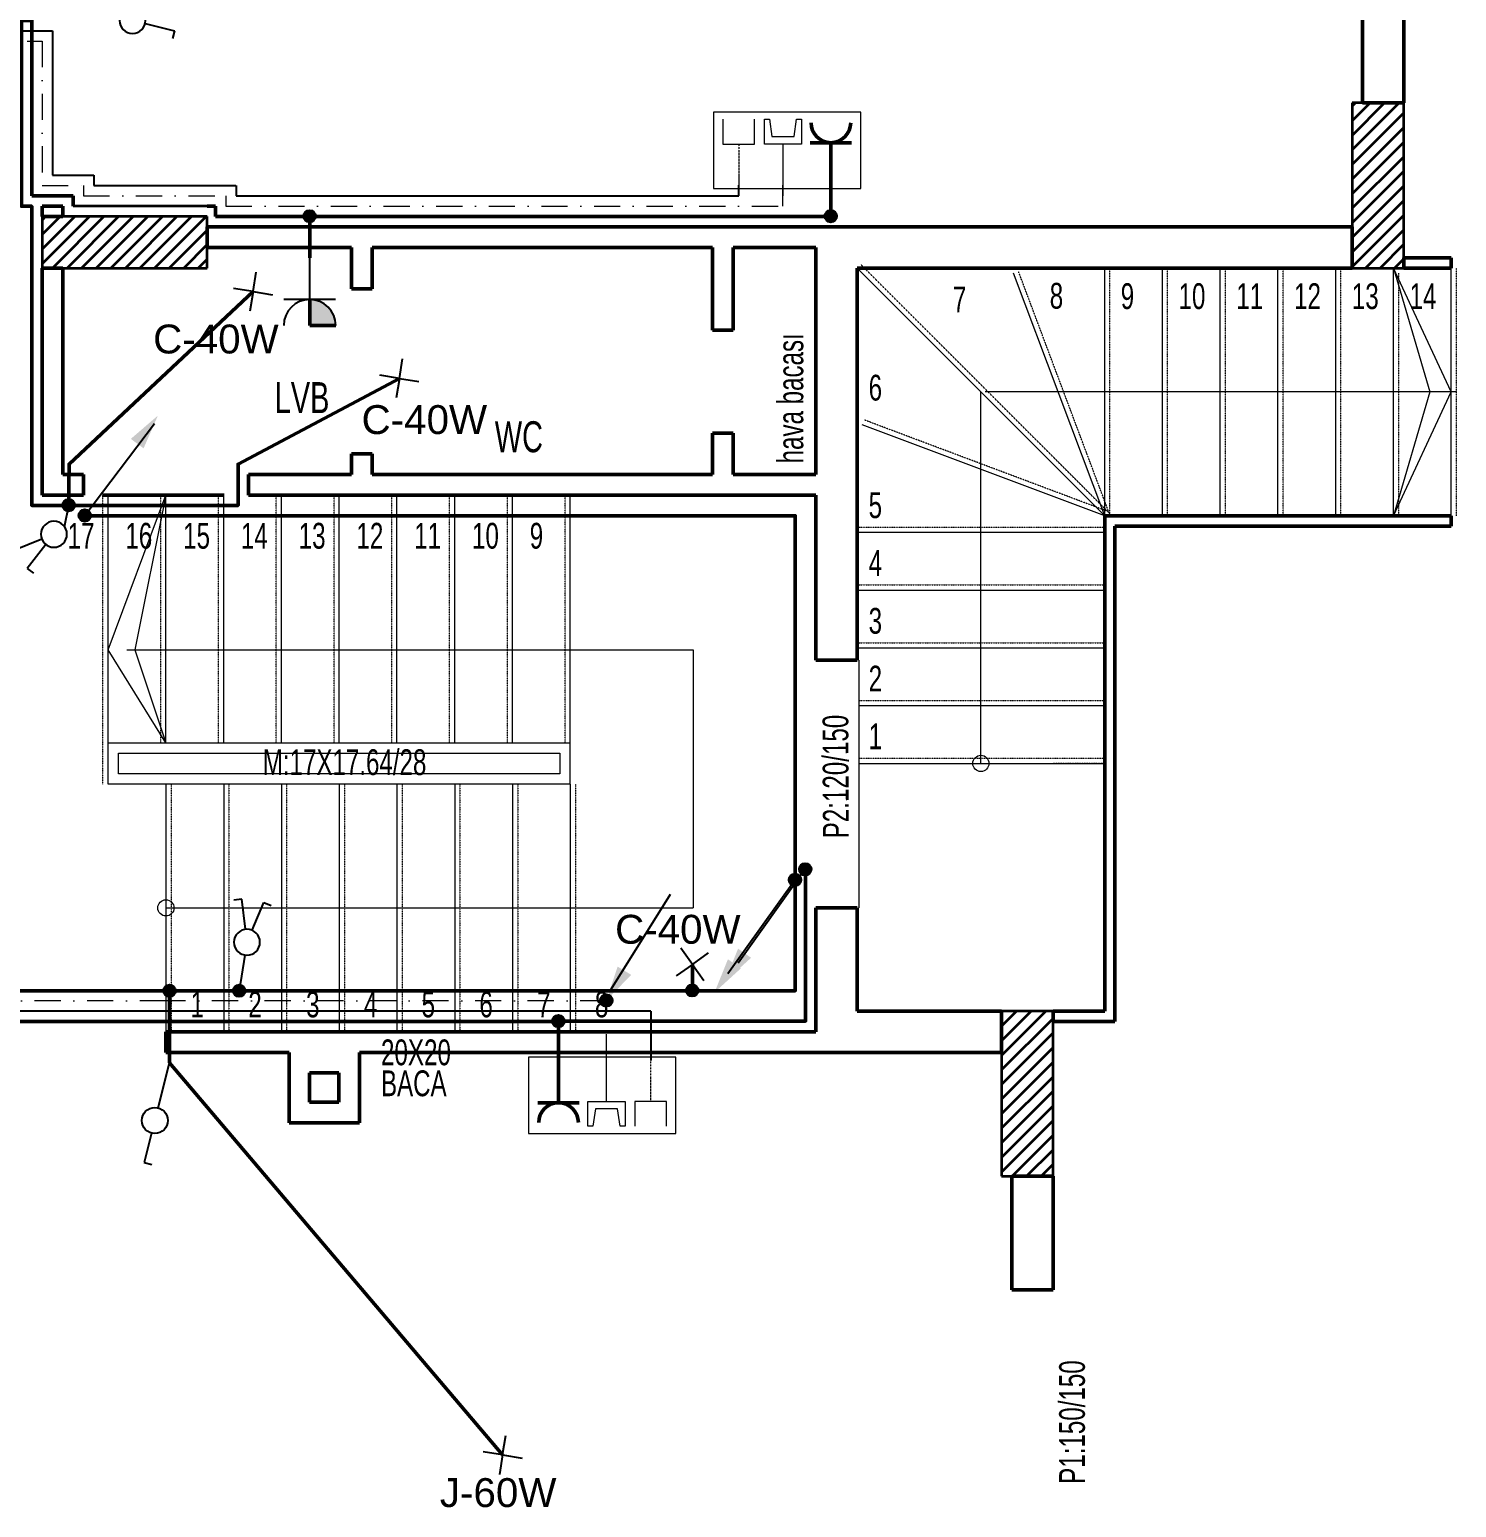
# Model space of a CAD drawing. Header units: millimetres. Extents: x -1928 to 11205, y 969 to 2843.
# Drawn here: x 4205 to 4897, y 1412 to 2128 of the extents above; entities that cross this region are included whole.
import ezdxf
from ezdxf.enums import TextEntityAlignment as Align

# ---------------------------------------------------------------- set-up
doc = ezdxf.new("R2010")
doc.units = ezdxf.units.MM
for name, pattern in [('__ZG_T_P__9', [0.1, 0, -0.1]), ('DASHDOT', [25.4, 12.7, -6.35, 0, -6.35]), ('DIVIDE', [1.25, 0.5, -0.25, 0, -0.25, 0, -0.25]), ('HIDDEN', [0.375, 0.25, -0.125])]:
    doc.linetypes.add(name, pattern=pattern)
for name, color, linetype, lineweight in [('1', 180, 'Continuous', 50), ('2', 240, 'Continuous', 35), ('AYD.LİNYESİ', 1, 'Continuous', 50), ('DİYAFON', 41, 'DASHDOT', 20), ('DUVAR', 7, 'Continuous', 25), ('EHAT-TV', 7, 'Continuous', 20), ('EHAT_PRIZ', 4, 'Continuous', 50), ('OK', 51, 'Continuous', 20)]:
    doc.layers.add(name, color=color, linetype=linetype, lineweight=lineweight)
for name, color, linetype, lineweight, true_color in [('10', 7, 'Continuous', 13, 0xffc4c4), ('11', 7, '__ZG_T_P__9', 13, 0xffc4c4), ('6', 7, 'Continuous', 25, 0x5454ff), ('7', 7, 'Continuous', 13, 0xd2befc)]:
    doc.layers.add(name, color=color, linetype=linetype, lineweight=lineweight, true_color=true_color)
for name, color, linetype in [('H', 3, 'Continuous'), ('hat', 3, 'Continuous'), ('priz', 4, 'Continuous'), ('S', 2, 'Continuous'), ('TELEFON', 3, 'HIDDEN'), ('ışık', 1, 'Continuous')]:
    doc.layers.add(name, color=color, linetype=linetype)
doc.styles.add('ARIAL', font='arial.ttf')
doc.styles.get("Standard").update_dxf_attribs({"font": 'arial.ttf'})

# ---------------------------------------------------------------- blocks, each defined once
blk = doc.blocks.new('ÜÇLÜ GRUP(TEL-TV-PRİZ)')
at = {"layer": 'EHAT-TV', "linetype": 'Continuous'}
blk.add_line((21.45, -2.02), (1.58, -2.02), dxfattribs=at)
at = {"layer": 'EHAT-TV', "color": 7, "lineweight": 20}
blk.add_lwpolyline([(25.05, 3.38), (33.45, 4.58), (33.45, 6.98), (21.45, 6.98), (21.45, -11.02), (33.45, -11.02), (33.45, -8.61), (25.05, -7.42), (25.05, 3.38)], dxfattribs=at)
at = {"layer": 'EHAT_PRIZ'}
for p, q in [((22.13, 31.26), (22.13, 11.18)), ((22.13, 21.22), (1.95, 21.22))]:
    blk.add_line(p, q, dxfattribs=at)
blk.add_arc((31.73, 21.22), 9.6, 90, 270, dxfattribs=at)
at = {"layer": 'OK'}
blk.add_lwpolyline([(0, 35.7), (36.98, 35.7), (36.98, -35.7), (0, -35.7)], close=True, dxfattribs=at)
at = {"layer": 'TELEFON', "color": 3, "linetype": 'Continuous', "lineweight": 20}
for p, q in [((21.45, -15.78), (33.45, -15.78)), ((21.45, -31.14), (21.45, -15.78)), ((33.45, -31.14), (21.45, -31.14))]:
    blk.add_line(p, q, dxfattribs=at)
at = {"layer": 'TELEFON', "color": 3, "linetype": 'DIVIDE', "lineweight": 20}
blk.add_line((21.45, -23.46), (1.58, -23.46), dxfattribs=at)
blk = doc.blocks.new('B')
at = {"layer": 'hat'}
blk.add_hatch(color=256, dxfattribs=at).paths.add_polyline_path([(3.03, -0.15, 1), (-2.97, -0.15, 1)])
blk.add_circle((0.03, -0.15), 3, dxfattribs=at)
blk = doc.blocks.new('NORA')
for p, q in [((0, 0.2275), (-0.0318, 0.2275)), ((0, 0.105), (0, 0.2275))]:
    blk.add_line(p, q)
blk.add_circle((0, 0.0525), 0.0525)
blk = doc.blocks.new('A')
at = {"layer": 'S', "xscale": 100, "yscale": 100, "zscale": 100, "rotation": 180}
blk.add_blockref('NORA', (0, 0), dxfattribs=at)
blk = doc.blocks.new('K')
at = {"layer": 'S', "color": 2}
for p, q in [((-4.53, 22.15), (-7.6, 21.33)), ((-1.36, 10.32), (-4.53, 22.15)), ((1.36, 10.32), (4.53, 22.15)), ((4.53, 22.15), (7.6, 21.33))]:
    blk.add_line(p, q, dxfattribs=at)
blk.add_circle((0, 5.25), 5.25, dxfattribs=at)

msp = doc.modelspace()

# ---------------------------------------------------------------- hatches: boundary and pattern name
at = {"layer": 'EHAT_PRIZ', "linetype": 'ByBlock'}
h = msp.add_hatch(color=0, dxfattribs=at)
h.dxf.hatch_style = 1
h.paths.add_polyline_path([(4341.02, 1997.4), (4341.02, 1984.8), (4353.62, 1984.8, 0.414214)])

# ---------------------------------------------------------------- linework, layer by layer
for p, q in [((4231.97, 1892.74), (4265.76, 1937.26)), ((4581.17, 1721.3), (4548.64, 1675.85)), ((4576.25, 1716.17), (4543.72, 1670.72)), ((4515.75, 1709.13), (4486.09, 1661.75))]:
    msp.add_line(p, q)
for points in [[(4260.5, 1925.28), (4254.31, 1929.85), (4267.43, 1941.14)], [(4548.65, 1682.84), (4554.96, 1678.44), (4542.16, 1666.79)], [(4543.72, 1677.71), (4550.03, 1673.31), (4537.23, 1661.66)], [(4490.26, 1674.15), (4496.83, 1670.16), (4484.78, 1657.74)]]:
    msp.add_solid(points)
at = {"layer": '1', "color": 180, "linetype": 'ByBlock', "lineweight": 50}
for p, q in [((4851.32, 2192.61), (4851.32, 2092.61)), ((4871.32, 2092.61), (4871.32, 2192.61)), ((4851.32, 2092.61), (4871.32, 2092.61)), ((4211.32, 2042.61), (4221.32, 2042.61)), ((4211.32, 2042.61), (4211.32, 2037.61)), ((4221.32, 2037.61), (4221.32, 2042.61)), ((4211.32, 2037.61), (4221.32, 2037.61)), ((4586.32, 2032.61), (4291.32, 2032.61)), ((4291.32, 2032.61), (4291.32, 2022.61)), ((4606.32, 2032.61), (4586.32, 2032.61)), ((4846.32, 2032.61), (4606.32, 2032.61)), ((4846.32, 2012.61), (4846.32, 2032.61)), ((4291.32, 2022.61), (4361.32, 2022.61)), ((4361.32, 2022.61), (4361.32, 2002.61)), ((4371.32, 2002.61), (4371.32, 2022.61)), ((4371.32, 2022.61), (4536.32, 2022.61)), ((4536.32, 2022.61), (4536.32, 1982.61)), ((4546.32, 1982.61), (4546.32, 2022.61)), ((4546.32, 2022.61), (4586.32, 2022.61)), ((4586.32, 2022.61), (4586.32, 1912.61)), ((4211.32, 2012.61), (4211.32, 1902.61)), ((4221.32, 2012.61), (4211.32, 2012.61)), ((4221.32, 1912.61), (4221.32, 2012.61)), ((4606.32, 2012.61), (4846.32, 2012.61)), ((4606.32, 1822.61), (4606.32, 2012.61)), ((4894.32, 2017.61), (4871.32, 2017.61)), ((4871.32, 2017.61), (4871.32, 2012.61)), ((4871.32, 2012.61), (4894.32, 2012.61)), ((4894.32, 2012.61), (4894.32, 2017.61)), ((4371.32, 2002.61), (4361.32, 2002.61)), ((4546.32, 1982.61), (4536.32, 1982.61)), ((4536.32, 1932.61), (4546.32, 1932.61)), ((4536.32, 1932.61), (4536.32, 1912.61)), ((4546.32, 1912.61), (4546.32, 1932.61)), ((4361.32, 1922.61), (4371.32, 1922.61)), ((4361.32, 1922.61), (4361.32, 1912.61)), ((4371.32, 1912.61), (4371.32, 1922.61)), ((4231.32, 1912.61), (4221.32, 1912.61)), ((4231.32, 1912.61), (4231.32, 1902.61)), ((4311.32, 1902.61), (4311.32, 1912.61)), ((4361.32, 1912.61), (4311.32, 1912.61)), ((4536.32, 1912.61), (4371.32, 1912.61)), ((4586.32, 1912.61), (4546.32, 1912.61)), ((4211.32, 1902.61), (4221.32, 1902.61)), ((4221.32, 1902.61), (4231.32, 1902.61)), ((4311.32, 1902.61), (4586.32, 1902.61)), ((4586.32, 1902.61), (4586.32, 1822.61)), ((4726.32, 1652.61), (4726.32, 1892.61)), ((4726.32, 1892.61), (4726.32, 1652.61)), ((4728.32, 1892.61), (4726.32, 1892.61)), ((4866.32, 1892.61), (4728.32, 1892.61)), ((4894.32, 1892.61), (4866.32, 1892.61)), ((4894.32, 1887.61), (4894.32, 1892.61)), ((4731.32, 1647.61), (4731.32, 1887.61)), ((4731.32, 1887.61), (4866.32, 1887.61)), ((4866.32, 1887.61), (4894.32, 1887.61)), ((4606.32, 1822.61), (4586.32, 1822.61)), ((4586.32, 1702.61), (4606.32, 1702.61)), ((4586.32, 1702.61), (4586.32, 1642.61)), ((4606.32, 1652.61), (4606.32, 1702.61)), ((4676.32, 1652.61), (4606.32, 1652.61)), ((4676.32, 1632.61), (4676.32, 1652.61)), ((4726.32, 1652.61), (4701.32, 1652.61)), ((4701.32, 1652.61), (4701.32, 1647.61)), ((4701.32, 1647.61), (4726.32, 1647.61)), ((4726.32, 1647.61), (4731.32, 1647.61)), ((4271.32, 1632.61), (4271.32, 1642.61)), ((4586.32, 1642.61), (4271.32, 1642.61)), ((4271.32, 1632.61), (4330.98, 1632.61)), ((4330.98, 1632.61), (4330.98, 1622.61)), ((4365.12, 1622.61), (4365.12, 1632.61)), ((4365.12, 1632.61), (4586.32, 1632.61)), ((4586.32, 1632.61), (4606.32, 1632.61)), ((4606.32, 1632.61), (4676.32, 1632.61)), ((4330.98, 1622.61), (4330.98, 1598.46)), ((4340.98, 1622.61), (4355.12, 1622.61)), ((4340.98, 1608.46), (4340.98, 1622.61)), ((4355.12, 1622.61), (4355.12, 1608.46)), ((4365.12, 1598.46), (4365.12, 1622.61)), ((4355.12, 1608.46), (4340.98, 1608.46)), ((4330.98, 1598.46), (4340.98, 1598.46)), ((4340.98, 1598.46), (4355.12, 1598.46)), ((4355.12, 1598.46), (4365.12, 1598.46)), ((4701.32, 1572.61), (4681.32, 1572.61)), ((4681.32, 1572.61), (4681.32, 1517.61)), ((4701.32, 1517.61), (4701.32, 1572.61)), ((4701.32, 1517.61), (4681.32, 1517.61))]:
    msp.add_line(p, q, dxfattribs=at)
at = {"layer": '10', "color": 254, "linetype": 'ByBlock', "lineweight": 13, "true_color": 0xffc4c4}
for p, q in [((4726.32, 1892.61), (4606.32, 2012.61)), ((4726.32, 1892.61), (4726.32, 2012.61)), ((4754.32, 1892.61), (4754.32, 2012.61)), ((4782.32, 1892.61), (4782.32, 2012.61)), ((4810.32, 1892.61), (4810.32, 2012.61)), ((4838.32, 1892.61), (4838.32, 2012.61)), ((4866.32, 1892.61), (4866.32, 2012.61)), ((4894.32, 1952.61), (4866.32, 2012.61)), ((4866.32, 2012.61), (4883.95, 1952.61)), ((4894.32, 1892.61), (4894.32, 2012.61)), ((4726.32, 1892.61), (4682.21, 2010.11)), ((4666.32, 1772.61), (4666.32, 1952.61)), ((4896.82, 1952.61), (4668.32, 1952.61)), ((4883.95, 1952.61), (4866.32, 1892.61)), ((4866.32, 1892.61), (4894.32, 1952.61)), ((4726.32, 1892.61), (4608.82, 1936.72)), ((4243.32, 1827.61), (4271.32, 1902.61)), ((4243.32, 1762.61), (4243.32, 1902.61)), ((4271.32, 1902.61), (4256.29, 1827.61)), ((4271.32, 1782.61), (4271.32, 1902.61)), ((4299.32, 1782.61), (4299.32, 1902.61)), ((4327.32, 1782.61), (4327.32, 1902.61)), ((4355.32, 1782.61), (4355.32, 1902.61)), ((4383.32, 1782.61), (4383.32, 1902.61)), ((4411.32, 1782.61), (4411.32, 1902.61)), ((4439.32, 1782.61), (4439.32, 1902.61)), ((4467.32, 1762.61), (4467.32, 1902.61)), ((4607.32, 1884.61), (4726.32, 1884.61)), ((4607.32, 1856.61), (4726.32, 1856.61)), ((4271.32, 1782.61), (4243.32, 1827.61)), ((4252.32, 1827.61), (4526.82, 1827.61)), ((4256.29, 1827.61), (4271.32, 1782.61)), ((4526.82, 1827.61), (4526.82, 1702.61)), ((4607.32, 1828.61), (4726.32, 1828.61)), ((4607.32, 1702.61), (4607.32, 1822.61)), ((4607.32, 1800.61), (4726.32, 1800.61)), ((4243.32, 1782.61), (4467.32, 1782.61)), ((4248.32, 1777.61), (4462.32, 1777.61)), ((4248.32, 1767.61), (4248.32, 1777.61)), ((4462.32, 1777.61), (4462.32, 1767.61)), ((4607.32, 1772.61), (4726.32, 1772.61)), ((4467.32, 1762.61), (4243.32, 1762.61)), ((4462.32, 1767.61), (4248.32, 1767.61)), ((4271.32, 1762.61), (4271.32, 1642.61)), ((4299.32, 1762.61), (4299.32, 1642.61)), ((4327.32, 1762.61), (4327.32, 1642.61)), ((4355.32, 1762.61), (4355.32, 1642.61)), ((4383.32, 1762.61), (4383.32, 1642.61)), ((4411.32, 1762.61), (4411.32, 1642.61)), ((4439.32, 1762.61), (4439.32, 1642.61)), ((4467.32, 1762.61), (4467.32, 1642.61)), ((4271.32, 1702.61), (4526.82, 1702.61))]:
    msp.add_line(p, q, dxfattribs=at)
for centre in [(4666.32, 1772.61), (4271.32, 1702.61)]:
    msp.add_circle(centre, 3.92, dxfattribs=at)
at = {"layer": '11', "color": 254, "linetype": '__ZG_T_P__9', "lineweight": 13, "true_color": 0xffc4c4}
for p, q in [((4728.09, 1894.37), (4608.09, 2014.37)), ((4728.82, 1892.61), (4728.82, 2012.61)), ((4756.82, 1892.61), (4756.82, 2012.61)), ((4784.82, 1892.61), (4784.82, 2012.61)), ((4812.82, 1892.61), (4812.82, 2012.61)), ((4840.82, 1892.61), (4840.82, 2012.61)), ((4896.82, 1892.61), (4896.82, 2012.61)), ((4728.66, 1893.48), (4684.55, 2010.98)), ((4868.82, 1892.61), (4868.82, 2010.11)), ((4727.2, 1894.95), (4609.7, 1939.06)), ((4240.82, 1762.61), (4240.82, 1902.61)), ((4268.82, 1782.61), (4268.82, 1902.61)), ((4296.82, 1782.61), (4296.82, 1902.61)), ((4324.82, 1782.61), (4324.82, 1902.61)), ((4352.82, 1782.61), (4352.82, 1902.61)), ((4380.82, 1782.61), (4380.82, 1902.61)), ((4408.82, 1782.61), (4408.82, 1902.61)), ((4436.82, 1782.61), (4436.82, 1902.61)), ((4464.82, 1782.61), (4464.82, 1902.61)), ((4607.32, 1887.11), (4726.32, 1887.11)), ((4607.32, 1859.11), (4726.32, 1859.11)), ((4607.32, 1831.11), (4726.32, 1831.11)), ((4607.32, 1803.11), (4726.32, 1803.11)), ((4607.32, 1775.11), (4726.32, 1775.11)), ((4726.32, 1772.61), (4701.32, 1772.61)), ((4273.82, 1762.61), (4273.82, 1642.61)), ((4301.82, 1762.61), (4301.82, 1642.61)), ((4329.82, 1762.61), (4329.82, 1642.61)), ((4357.82, 1762.61), (4357.82, 1642.61)), ((4385.82, 1762.61), (4385.82, 1642.61)), ((4413.82, 1762.61), (4413.82, 1642.61)), ((4441.82, 1762.61), (4441.82, 1642.61)), ((4469.82, 1762.61), (4469.82, 1642.61))]:
    msp.add_line(p, q, dxfattribs=at)
at = {"layer": '2', "color": 240, "linetype": 'ByBlock', "lineweight": 35}
for p, q in [((4846.32, 2076.93), (4862, 2092.61)), ((4846.32, 2091.07), (4847.86, 2092.61)), ((4846.32, 2069.86), (4869.07, 2092.61)), ((4846.32, 2084), (4854.93, 2092.61)), ((4851.32, 2092.61), (4846.32, 2092.61)), ((4846.32, 2092.61), (4846.32, 2032.61)), ((4871.32, 2092.61), (4851.32, 2092.61)), ((4871.32, 2017.61), (4871.32, 2092.61)), ((4846.32, 2062.79), (4871.32, 2087.79)), ((4846.32, 2055.72), (4871.32, 2080.72)), ((4846.32, 2048.65), (4871.32, 2073.65)), ((4846.32, 2041.58), (4871.32, 2066.58)), ((4846.32, 2034.51), (4871.32, 2059.51)), ((4846.32, 2027.43), (4871.32, 2052.43)), ((4846.32, 2020.36), (4871.32, 2045.36)), ((4211.32, 2021.76), (4227.17, 2037.61)), ((4211.32, 2035.9), (4213.03, 2037.61)), ((4211.32, 2014.69), (4234.24, 2037.61)), ((4211.32, 2028.83), (4220.1, 2037.61)), ((4211.32, 2037.61), (4211.32, 2012.61)), ((4221.32, 2037.61), (4211.32, 2037.61)), ((4216.31, 2012.61), (4241.31, 2037.61)), ((4291.32, 2037.61), (4221.32, 2037.61)), ((4223.38, 2012.61), (4248.38, 2037.61)), ((4230.45, 2012.61), (4255.45, 2037.61)), ((4237.53, 2012.61), (4262.53, 2037.61)), ((4244.6, 2012.61), (4269.6, 2037.61)), ((4251.67, 2012.61), (4276.67, 2037.61)), ((4258.74, 2012.61), (4283.74, 2037.61)), ((4265.81, 2012.61), (4290.81, 2037.61)), ((4291.32, 2032.61), (4291.32, 2037.61)), ((4846.32, 2013.29), (4871.32, 2038.29)), ((4272.88, 2012.61), (4291.32, 2031.05)), ((4291.32, 2022.61), (4291.32, 2032.61)), ((4846.32, 2032.61), (4846.32, 2012.61)), ((4852.71, 2012.61), (4871.32, 2031.22)), ((4279.95, 2012.61), (4291.32, 2023.98)), ((4291.32, 2012.61), (4291.32, 2022.61)), ((4859.78, 2012.61), (4871.32, 2024.15)), ((4211.32, 2012.61), (4221.32, 2012.61)), ((4221.32, 2012.61), (4291.32, 2012.61)), ((4287.02, 2012.61), (4291.32, 2016.91)), ((4846.32, 2012.61), (4871.32, 2012.61)), ((4866.85, 2012.61), (4871.32, 2017.08)), ((4871.32, 2012.61), (4871.32, 2017.61)), ((4676.32, 1638.23), (4690.7, 1652.61)), ((4676.32, 1652.37), (4676.56, 1652.61)), ((4676.32, 1631.16), (4697.77, 1652.61)), ((4676.32, 1645.3), (4683.63, 1652.61)), ((4701.32, 1652.61), (4676.32, 1652.61)), ((4676.32, 1652.61), (4676.32, 1632.61)), ((4676.32, 1624.09), (4701.32, 1649.09)), ((4701.32, 1647.61), (4701.32, 1652.61)), ((4701.32, 1572.61), (4701.32, 1647.61)), ((4676.32, 1617.02), (4701.32, 1642.02)), ((4676.32, 1609.95), (4701.32, 1634.95)), ((4676.32, 1632.61), (4676.32, 1572.61)), ((4676.32, 1602.88), (4701.32, 1627.88)), ((4340.98, 1622.61), (4355.12, 1622.61)), ((4340.98, 1608.46), (4340.98, 1622.61)), ((4355.12, 1622.61), (4355.12, 1608.46)), ((4676.32, 1595.81), (4701.32, 1620.81)), ((4676.32, 1588.73), (4701.32, 1613.73)), ((4355.12, 1608.46), (4340.98, 1608.46)), ((4676.32, 1581.66), (4701.32, 1606.66)), ((4676.32, 1574.59), (4701.32, 1599.59)), ((4681.41, 1572.61), (4701.32, 1592.52)), ((4688.48, 1572.61), (4701.32, 1585.45)), ((4695.55, 1572.61), (4701.32, 1578.38)), ((4676.32, 1572.61), (4681.32, 1572.61)), ((4681.32, 1572.61), (4701.32, 1572.61))]:
    msp.add_line(p, q, dxfattribs=at)
at = {"layer": '7', "color": 254, "linetype": 'ByBlock', "lineweight": 13, "true_color": 0xd2befc}
for p, q in [((4261.14, 2012.61), (4240.23, 2012.61)), ((4262.74, 2012.61), (4266.42, 2012.61))]:
    msp.add_line(p, q, dxfattribs=at)
at = {"layer": 'AYD.LİNYESİ', "linetype": 'ByBlock'}
msp.add_line((4526.5, 1675.22), (4526.5, 1662.46), dxfattribs=at)
for points in [[(4206.32, 2132.61), (4201.32, 2132.61), (4201.32, 2042.61), (4206.32, 2042.61), (4206.32, 1897.61), (4224.25, 1897.61)], [(4224.25, 1897.61), (4224.25, 1907.61), (4224.4, 1917.61), (4313.56, 2001.21)], [(4224.25, 1897.61), (4306.32, 1897.61), (4306.32, 1917.61), (4384.46, 1959.17)], [(4526.5, 1662.46), (4576.32, 1662.46), (4576.32, 1892.61), (4232.05, 1892.61)], [(4468.3, 1662.46), (4188.01, 1662.46)], [(4273.09, 1627.61), (4273.09, 1662.46)], [(4468.3, 1662.46), (4526.5, 1662.46)], [(4273.09, 1627.61), (4434.53, 1437.54)]]:
    msp.add_lwpolyline(points, dxfattribs=at)
at = {"layer": 'DUVAR', "color": 7, "linetype": 'ByBlock', "lineweight": 50}
msp.add_line((4240.6, 1902.61), (4299.6, 1902.61), dxfattribs=at)
at = {"layer": 'EHAT-TV', "linetype": 'DASHDOT'}
for points in [[(4076.62, 2122.61), (4206.32, 2122.61)], [(4206.32, 2122.61), (4211.32, 2122.61), (4211.32, 2052.61), (4231.32, 2052.61), (4231.32, 2047.61), (4300.31, 2047.61), (4300.31, 2042.61), (4570.37, 2042.61), (4570.38, 2047.61)], [(4484.85, 1657.61), (4271.32, 1657.61), (4191.28, 1657.61), (4191.16, 1672.61), (4115.47, 1672.61)], [(4484.85, 1628.73), (4484.85, 1657.61)]]:
    msp.add_lwpolyline(points, dxfattribs=at)
at = {"layer": 'EHAT-TV', "linetype": 'ByBlock'}
for points in [[(4570.38, 2052.83), (4570.38, 2047.61)], [(4570.38, 2047.61), (4570.38, 2052.83)]]:
    msp.add_lwpolyline(points, dxfattribs=at)
at = {"layer": 'EHAT_PRIZ', "linetype": 'ByBlock'}
for p, q in [((4206.32, 2137.61), (4206.32, 2047.61)), ((4593.62, 2037.61), (4593.62, 2053.2)), ((4206.32, 2047.61), (4226.32, 2047.61)), ((4226.32, 2042.61), (4226.32, 2047.61)), ((4295.31, 2042.61), (4291.32, 2042.61)), ((4295.31, 2037.61), (4295.31, 2042.61)), ((4586.32, 2037.61), (4593.62, 2037.61)), ((4341.02, 1997.4), (4341.02, 1984.8)), ((4341.02, 1984.8), (4353.62, 1984.8)), ((4461.61, 1628.36), (4461.61, 1647.61))]:
    msp.add_line(p, q, dxfattribs=at)
at = {"layer": 'EHAT_PRIZ', "linetype": 'ByBlock', "lineweight": 35}
msp.add_line((4291.32, 2042.61), (4226.32, 2042.61), dxfattribs=at)
at = {"layer": 'EHAT_PRIZ', "linetype": 'ByBlock', "lineweight": 50}
msp.add_line((4586.32, 2037.61), (4295.31, 2037.61), dxfattribs=at)
at = {"layer": 'EHAT_PRIZ', "linetype": 'ByBlock'}
for points in [[(4341.04, 2017.61), (4341.04, 2037.61)], [(4461.54, 1647.74), (4581.32, 1647.74), (4581.25, 1721.17)], [(4461.61, 1628.36), (4461.61, 1647.61), (4186.32, 1647.61)]]:
    msp.add_lwpolyline(points, dxfattribs=at)
at = {"layer": 'priz', "color": 4}
for p, q in [((4341.02, 1997.4), (4341.04, 2017.61)), ((4353.57, 1997.4), (4328.47, 1997.4))]:
    msp.add_line(p, q, dxfattribs=at)
for start, end in [(90, 180), (0, 90)]:
    msp.add_arc((4341.02, 1984.8), 12.6, start, end, dxfattribs=at)
at = {"layer": 'S', "color": 1}
for p, q in [((4313.56, 2001.21), (4315.14, 2010.68)), ((4313.56, 2001.21), (4304.09, 2002.79)), ((4313.56, 2001.21), (4311.98, 1991.74)), ((4313.56, 2001.21), (4323.03, 1999.63)), ((4384.46, 1959.17), (4386.04, 1968.63)), ((4384.46, 1959.17), (4374.99, 1960.75)), ((4384.46, 1959.17), (4382.88, 1949.7)), ((4384.46, 1959.17), (4393.93, 1957.58)), ((4526.5, 1675.22), (4520.92, 1683.03)), ((4526.5, 1675.22), (4534.31, 1680.8)), ((4526.5, 1675.22), (4518.68, 1669.64)), ((4526.5, 1675.22), (4532.08, 1667.41)), ((4434.53, 1437.54), (4436.11, 1447.01)), ((4434.53, 1437.54), (4425.06, 1439.12)), ((4434.53, 1437.54), (4432.95, 1428.07)), ((4434.53, 1437.54), (4444, 1435.96))]:
    msp.add_line(p, q, dxfattribs=at)
at = {"layer": 'TELEFON'}
for points in [[(4076.62, 2127.61), (4206.32, 2127.61)], [(4206.32, 2127.61), (4216.32, 2127.61), (4216.32, 2057.61), (4236.32, 2057.61), (4236.32, 2052.61), (4305.31, 2052.61), (4305.31, 2047.61), (4548.94, 2047.61), (4548.94, 2052.83)], [(4506.29, 1652.61), (4271.32, 1652.61), (4186.32, 1652.61), (4186.2, 1667.61), (4115.47, 1667.61)], [(4506.29, 1652.61), (4506.29, 1628.73)]]:
    msp.add_lwpolyline(points, dxfattribs=at)
at = {"layer": 'ışık'}
for p, q in [((4222.19, 1887.29), (4224.25, 1897.61)), ((4309.55, 1679.75), (4306.85, 1662.46)), ((4267.5, 1605.69), (4273.09, 1627.61))]:
    msp.add_line(p, q, dxfattribs=at)

# ---------------------------------------------------------------- block references
at = {"layer": 'DİYAFON', "linetype": 'Continuous', "rotation": 199.6047395526663}
for p in [(4341.04, 2037.61), (4593.62, 2037.61), (4224.25, 1897.61), (4232.05, 1892.61), (4576.32, 1716.04), (4581.25, 1721.17), (4273.16, 1662.33), (4306.92, 1662.33), (4484.85, 1657.61), (4526.5, 1662.46), (4461.61, 1647.61)]:
    msp.add_blockref('B', p, dxfattribs=at)
at = {"layer": 'H', "linetype": 'Continuous', "zscale": 1.2}
for name, p, xscale, yscale, rotation in [('K', (4248.82, 2132.52), -1.19999999999762, 1.200000000000802, 270.9653274840171), ('K', (4222.09, 1887.42), -1.19999999999762, 1.200000000000802, 126.8512419326063), ('K', (4309.71, 1679.73), -1.19999999999762, 1.200000000000802, 351.8512419326067), ('A', (4267.5, 1605.69), 1.199999999997266, 1.200000000001167, 345.7048806168973)]:
    msp.add_blockref(name, p, dxfattribs=dict(at, xscale=xscale, yscale=yscale, rotation=rotation))
at = {"layer": 'OK', "xscale": -1}
for p, rotation in [((4572.4, 2051.25), 270), ((4482.84, 1630.31), 90)]:
    msp.add_blockref('ÜÇLÜ GRUP(TEL-TV-PRİZ)', p, dxfattribs=dict(at, rotation=rotation))

# ---------------------------------------------------------------- texts
at = {"layer": '6', "color": 173, "linetype": 'ByBlock', "lineweight": 25, "true_color": 0x5454ff, "style": 'ARIAL'}
for s, height, width, p, p2 in [('8', 12.5, 0.672149, (4699.68, 1992.95), (4706.21, 1992.95)), ('9', 12.5, 0.672149, (4734.11, 1992.77), (4740.63, 1992.77)), ('10', 12.5, 0.672149, (4762.11, 1992.77), (4775.16, 1992.77)), ('11', 12.5, 0.672149, (4790.11, 1992.77), (4803.16, 1992.77)), ('12', 12.5, 0.672149, (4818.11, 1992.77), (4831.16, 1992.77)), ('13', 12.5, 0.672149, (4846.11, 1992.77), (4859.16, 1992.77)), ('14', 12.5, 0.672149, (4874.11, 1992.77), (4887.16, 1992.77)), ('7', 12.5, 0.672149, (4652.73, 1991.13), (4659.25, 1991.13)), ('LVB', 15, 0.669061, (4324.06, 1942.35), (4350.56, 1942.35)), ('6', 12.5, 0.672149, (4611.91, 1948.43), (4618.44, 1948.43)), ('WC', 15, 0.66836, (4430.73, 1923.4), (4454.07, 1923.4)), ('5', 12.5, 0.672149, (4611.91, 1891.46), (4618.44, 1891.46)), ('17', 12.5, 0.672149, (4223.65, 1876.67), (4236.71, 1876.67)), ('16', 12.5, 0.672149, (4251.65, 1876.67), (4264.71, 1876.67)), ('15', 12.5, 0.672149, (4279.65, 1876.67), (4292.71, 1876.67)), ('14', 12.5, 0.672149, (4307.65, 1876.67), (4320.71, 1876.67)), ('13', 12.5, 0.672149, (4335.65, 1876.67), (4348.71, 1876.67)), ('12', 12.5, 0.672149, (4363.65, 1876.67), (4376.71, 1876.67)), ('11', 12.5, 0.672149, (4391.65, 1876.67), (4404.71, 1876.67)), ('10', 12.5, 0.672149, (4419.65, 1876.67), (4432.71, 1876.67)), ('9', 12.5, 0.672149, (4447.65, 1876.67), (4454.18, 1876.67)), ('4', 12.5, 0.672149, (4611.91, 1863.46), (4618.44, 1863.46)), ('3', 12.5, 0.672149, (4611.91, 1835.46), (4618.44, 1835.46)), ('2', 12.5, 0.672149, (4611.91, 1807.46), (4618.44, 1807.46)), ('1', 12.5, 0.672149, (4611.91, 1779.46), (4618.44, 1779.46)), ('M:17X17.64/28', 12.5, 0.669567, (4318.27, 1766.97), (4397.57, 1766.97)), ('1', 12.5, 0.672149, (4283.25, 1649.59), (4289.78, 1649.59)), ('2', 12.5, 0.672149, (4311.25, 1649.59), (4317.78, 1649.59)), ('3', 12.5, 0.672149, (4339.25, 1649.59), (4345.78, 1649.59)), ('4', 12.5, 0.672149, (4367.25, 1649.59), (4373.78, 1649.59)), ('5', 12.5, 0.672149, (4395.25, 1649.59), (4401.78, 1649.59)), ('6', 12.5, 0.672149, (4423.25, 1649.59), (4429.78, 1649.59)), ('7', 12.5, 0.672149, (4451.25, 1649.59), (4457.78, 1649.59)), ('8', 12.5, 0.672149, (4479.25, 1649.59), (4485.78, 1649.59)), ('20X20', 12.5, 0.67114, (4375.57, 1626.36), (4409.46, 1626.36)), ('BACA', 12.5, 0.668487, (4375.57, 1611.36), (4407.38, 1611.36))]:
    msp.add_text(s, height=height, dxfattribs=dict(at, width=width)).set_placement(p, p2, align=Align.FIT)
for s, rotation, width, p, p2 in [('hava bacası', 90, 0.669608, (4580.23, 1917.99), (4580.23, 1981.04)), ('P2:120/150', 90.22383, 0.670093, (4602.3, 1736.35), (4602.06, 1796.21)), ('P1:150/150', 90, 0.670088, (4716.75, 1423.54), (4716.75, 1483.4))]:
    msp.add_text(s, height=12.5, rotation=rotation, dxfattribs=dict(at, width=width)).set_placement(p, p2, align=Align.FIT)
at = {"layer": 'EHAT_PRIZ', "char_height": 14, "width": 58.8107, "attachment_point": 1}
for s, insert in [('{\\C0;C-40W}', (4265.13, 1985.25)), ('{\\C0;C-40W}', (4366.15, 1946.2)), ('{\\C0;C-40W}', (4489.02, 1699.24)), ('{\\C0;J-60W}', (4404.09, 1426.3))]:
    msp.add_mtext(s, dxfattribs=dict(at, insert=insert))

doc.saveas('drawing.dxf')
